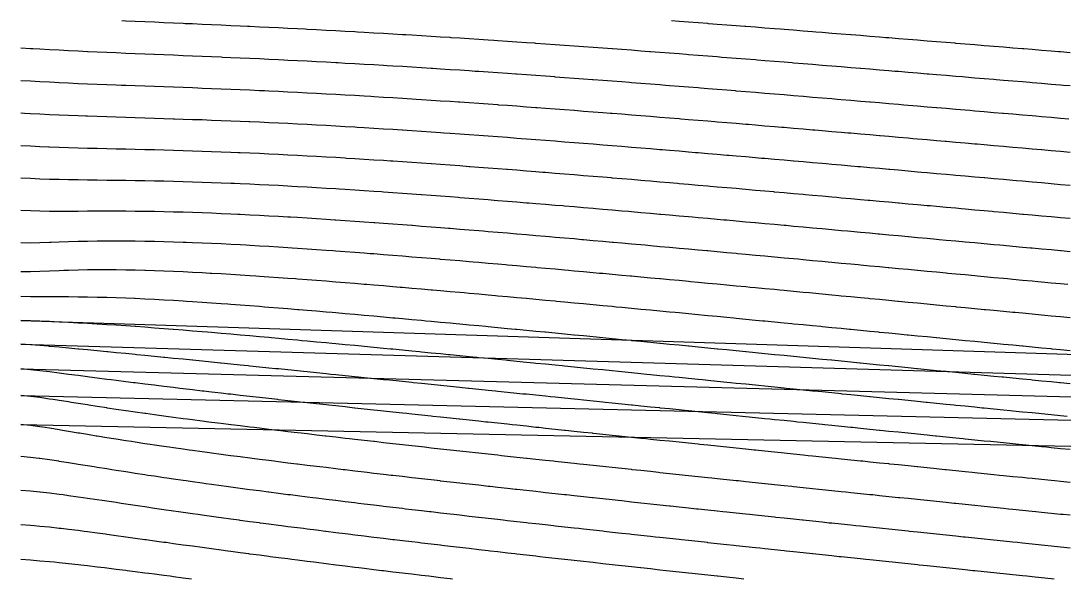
# Model space of a CAD drawing. Header units: metres. Extents: x 3387 to 5486, y 40 to 163.
# Drawn here: x 3386.6 to 3616.4, y 40 to 163 of the extents above; entities that cross this region are included whole.
import ezdxf

# ---------------------------------------------------------------- set-up
doc = ezdxf.new("R2010")
doc.units = ezdxf.units.M
for name, color, linetype in [('Contour_Level_10', 7, 'Continuous'), ('Contour_Level_11', 7, 'Continuous'), ('Contour_Level_12', 7, 'Continuous'), ('Contour_Level_13', 7, 'Continuous'), ('Contour_Level_14', 7, 'Continuous'), ('Contour_Level_15', 7, 'Continuous'), ('Contour_Level_16', 7, 'Continuous'), ('Contour_Level_17', 7, 'Continuous'), ('Contour_Level_18', 7, 'Continuous'), ('Contour_Level_19', 7, 'Continuous'), ('Contour_Level_20', 7, 'Continuous'), ('Contour_Level_21', 7, 'Continuous'), ('Contour_Level_22', 7, 'Continuous'), ('Contour_Level_23', 7, 'Continuous'), ('Contour_Level_24', 7, 'Continuous'), ('Contour_Level_25', 7, 'Continuous'), ('Contour_Level_26', 7, 'Continuous'), ('Contour_Level_27', 7, 'Continuous'), ('Contour_Level_8', 7, 'Continuous'), ('Contour_Level_9', 7, 'Continuous')]:
    doc.layers.add(name, color=color, linetype=linetype)

msp = doc.modelspace()

# ---------------------------------------------------------------- linework, layer by layer
at = {"layer": 'Contour_Level_10'}
msp.add_lwpolyline([(3617.39, 141.37), (3615.62, 141.52), (3613.52, 141.7), (3611.42, 141.87), (3610.12, 141.98), (3609.32, 142.05), (3607.22, 142.23), (3605.11, 142.41), (3603.01, 142.59), (3602.87, 142.6), (3600.91, 142.77), (3598.81, 142.95), (3596.71, 143.13), (3595.61, 143.22), (3594.61, 143.31), (3592.51, 143.49), (3590.41, 143.66), (3588.35, 143.84), (3588.31, 143.84), (3586.2, 144.02), (3584.1, 144.2), (3582, 144.38), (3581.07, 144.46), (3579.9, 144.56), (3577.8, 144.73), (3575.7, 144.91), (3573.76, 145.08), (3573.6, 145.09), (3571.5, 145.27), (3569.4, 145.44), (3567.29, 145.62), (3566.41, 145.69), (3565.19, 145.8), (3563.09, 145.97), (3560.99, 146.15), (3559, 146.31), (3558.89, 146.32), (3556.79, 146.5), (3554.69, 146.67), (3552.59, 146.84), (3551.53, 146.93), (3550.49, 147.02), (3548.38, 147.19), (3546.28, 147.36), (3544.18, 147.53), (3543.98, 147.55), (3542.08, 147.7), (3539.98, 147.87), (3537.88, 148.04), (3536.32, 148.17), (3535.78, 148.21), (3533.68, 148.38), (3531.58, 148.54), (3529.47, 148.71), (3528.55, 148.78), (3527.37, 148.88), (3525.27, 149.04), (3523.17, 149.21), (3521.07, 149.37), (3520.63, 149.4), (3518.97, 149.53), (3516.87, 149.69), (3514.77, 149.85), (3512.67, 150.01), (3512.53, 150.02), (3510.56, 150.17), (3508.46, 150.32), (3506.36, 150.48), (3504.26, 150.63), (3504.21, 150.64), (3502.16, 150.79), (3500.06, 150.94), (3497.96, 151.09), (3495.86, 151.24), (3495.62, 151.26), (3493.76, 151.39), (3491.66, 151.53), (3489.55, 151.68), (3487.45, 151.82), (3486.67, 151.87), (3485.35, 151.96), (3483.25, 152.1), (3481.15, 152.24), (3479.05, 152.38), (3477.28, 152.49), (3476.95, 152.51), (3474.85, 152.65), (3472.75, 152.78), (3470.64, 152.91), (3468.54, 153.04), (3467.28, 153.11), (3466.44, 153.16), (3464.34, 153.28), (3462.24, 153.41), (3460.14, 153.53), (3458.04, 153.64), (3456.47, 153.73), (3455.94, 153.76), (3453.84, 153.87), (3451.73, 153.98), (3449.63, 154.09), (3447.53, 154.2), (3445.43, 154.3), (3444.5, 154.35), (3443.33, 154.4), (3441.23, 154.5), (3439.13, 154.6), (3437.03, 154.7), (3434.93, 154.79), (3432.82, 154.88), (3430.98, 154.96), (3430.72, 154.98), (3428.62, 155.07), (3426.52, 155.15), (3424.42, 155.24), (3422.32, 155.33), (3420.22, 155.41), (3418.12, 155.5), (3416.02, 155.58), (3415.98, 155.58), (3413.91, 155.67), (3411.81, 155.75), (3409.71, 155.84), (3407.61, 155.93), (3405.51, 156.02), (3403.41, 156.11), (3401.4, 156.2), (3401.31, 156.21), (3399.21, 156.3), (3397.11, 156.4), (3395, 156.51), (3392.9, 156.62), (3390.8, 156.73), (3389.21, 156.82), (3388.7, 156.85), (3386.6, 156.97)], dxfattribs=at)
at = {"layer": 'Contour_Level_11'}
msp.add_lwpolyline([(3617.72, 134.03), (3615.62, 134.21), (3613.52, 134.39), (3611.47, 134.57), (3611.42, 134.57), (3609.32, 134.75), (3607.22, 134.94), (3605.11, 135.12), (3604.36, 135.19), (3603.01, 135.3), (3600.91, 135.49), (3598.81, 135.67), (3597.25, 135.8), (3596.71, 135.85), (3594.61, 136.03), (3592.51, 136.22), (3590.41, 136.4), (3590.15, 136.42), (3588.31, 136.58), (3586.2, 136.76), (3584.1, 136.95), (3583.03, 137.04), (3582, 137.13), (3579.9, 137.31), (3577.8, 137.49), (3575.88, 137.66), (3575.7, 137.67), (3573.6, 137.86), (3571.5, 138.04), (3569.4, 138.22), (3568.71, 138.28), (3567.29, 138.4), (3565.19, 138.58), (3563.09, 138.76), (3561.49, 138.89), (3560.99, 138.94), (3558.89, 139.12), (3556.79, 139.29), (3554.69, 139.47), (3554.22, 139.51), (3552.59, 139.65), (3550.49, 139.83), (3548.38, 140), (3546.88, 140.13), (3546.28, 140.18), (3544.18, 140.36), (3542.08, 140.53), (3539.98, 140.71), (3539.45, 140.75), (3537.88, 140.88), (3535.78, 141.05), (3533.68, 141.22), (3531.93, 141.37), (3531.58, 141.4), (3529.47, 141.57), (3527.37, 141.74), (3525.27, 141.91), (3524.29, 141.98), (3523.17, 142.07), (3521.07, 142.24), (3518.97, 142.41), (3516.87, 142.57), (3516.49, 142.6), (3514.77, 142.74), (3512.67, 142.9), (3510.56, 143.06), (3508.52, 143.22), (3508.46, 143.23), (3506.36, 143.39), (3504.26, 143.54), (3502.16, 143.7), (3500.33, 143.84), (3500.06, 143.86), (3497.96, 144.01), (3495.86, 144.17), (3493.76, 144.32), (3491.85, 144.46), (3491.66, 144.47), (3489.55, 144.62), (3487.45, 144.77), (3485.35, 144.91), (3483.25, 145.06), (3483, 145.08), (3481.15, 145.2), (3479.05, 145.34), (3476.95, 145.48), (3474.85, 145.62), (3473.68, 145.69), (3472.75, 145.75), (3470.64, 145.89), (3468.54, 146.02), (3466.44, 146.15), (3464.34, 146.27), (3463.68, 146.31), (3462.24, 146.4), (3460.14, 146.52), (3458.04, 146.64), (3455.94, 146.76), (3453.84, 146.87), (3452.73, 146.93), (3451.73, 146.98), (3449.63, 147.09), (3447.53, 147.2), (3445.43, 147.3), (3443.33, 147.41), (3441.23, 147.5), (3440.29, 147.55), (3439.13, 147.6), (3437.03, 147.7), (3434.93, 147.79), (3432.82, 147.88), (3430.72, 147.96), (3428.62, 148.05), (3426.52, 148.13), (3425.58, 148.17), (3424.42, 148.21), (3422.32, 148.29), (3420.22, 148.37), (3418.12, 148.44), (3416.02, 148.52), (3413.91, 148.6), (3411.81, 148.67), (3409.71, 148.75), (3408.77, 148.78), (3407.61, 148.83), (3405.51, 148.91), (3403.41, 148.99), (3401.31, 149.08), (3399.21, 149.16), (3397.11, 149.26), (3395, 149.36), (3394.08, 149.4), (3392.9, 149.46), (3390.8, 149.57), (3388.7, 149.68), (3386.6, 149.8)], dxfattribs=at)
at = {"layer": 'Contour_Level_12'}
msp.add_lwpolyline([(3617.72, 126.72), (3615.62, 126.91), (3613.52, 127.09), (3612.85, 127.15), (3611.42, 127.28), (3609.32, 127.46), (3607.22, 127.65), (3605.88, 127.77), (3605.11, 127.84), (3603.01, 128.02), (3600.91, 128.21), (3598.91, 128.39), (3598.81, 128.4), (3596.71, 128.58), (3594.61, 128.77), (3592.51, 128.96), (3591.94, 129.01), (3590.41, 129.14), (3588.31, 129.33), (3586.2, 129.51), (3584.97, 129.62), (3584.1, 129.7), (3582, 129.89), (3579.9, 130.07), (3577.99, 130.24), (3577.8, 130.26), (3575.7, 130.44), (3573.6, 130.63), (3571.5, 130.81), (3570.98, 130.86), (3569.4, 131), (3567.29, 131.18), (3565.19, 131.37), (3563.94, 131.48), (3563.09, 131.55), (3560.99, 131.73), (3558.89, 131.92), (3556.85, 132.1), (3556.79, 132.1), (3554.69, 132.28), (3552.59, 132.47), (3550.49, 132.65), (3549.71, 132.71), (3548.38, 132.83), (3546.28, 133.01), (3544.18, 133.19), (3542.5, 133.33), (3542.08, 133.37), (3539.98, 133.55), (3537.88, 133.72), (3535.78, 133.9), (3535.21, 133.95), (3533.68, 134.08), (3531.58, 134.26), (3529.47, 134.43), (3527.83, 134.57), (3527.37, 134.61), (3525.27, 134.78), (3523.17, 134.95), (3521.07, 135.13), (3520.33, 135.19), (3518.97, 135.3), (3516.87, 135.47), (3514.77, 135.64), (3512.68, 135.8), (3512.67, 135.81), (3510.56, 135.97), (3508.46, 136.14), (3506.36, 136.3), (3504.85, 136.42), (3504.26, 136.47), (3502.16, 136.63), (3500.06, 136.79), (3497.96, 136.95), (3496.81, 137.04), (3495.86, 137.11), (3493.76, 137.27), (3491.66, 137.43), (3489.55, 137.58), (3488.48, 137.66), (3487.45, 137.73), (3485.35, 137.88), (3483.25, 138.03), (3481.15, 138.18), (3479.78, 138.28), (3479.05, 138.33), (3476.95, 138.47), (3474.85, 138.61), (3472.75, 138.75), (3470.64, 138.89), (3470.59, 138.89), (3468.54, 139.03), (3466.44, 139.16), (3464.34, 139.29), (3462.24, 139.42), (3460.68, 139.51), (3460.14, 139.55), (3458.04, 139.67), (3455.94, 139.79), (3453.84, 139.91), (3451.73, 140.02), (3449.69, 140.13), (3449.63, 140.13), (3447.53, 140.24), (3445.43, 140.35), (3443.33, 140.45), (3441.23, 140.55), (3439.13, 140.65), (3437.03, 140.74), (3436.83, 140.75), (3434.93, 140.83), (3432.82, 140.92), (3430.72, 141), (3428.62, 141.08), (3426.52, 141.16), (3424.42, 141.23), (3422.32, 141.3), (3420.43, 141.37), (3420.22, 141.37), (3418.12, 141.44), (3416.02, 141.51), (3413.91, 141.57), (3411.81, 141.64), (3409.71, 141.7), (3407.61, 141.76), (3405.51, 141.83), (3403.41, 141.9), (3401.31, 141.97), (3400.92, 141.98), (3399.21, 142.05), (3397.11, 142.13), (3395, 142.22), (3392.9, 142.31), (3390.8, 142.42), (3388.7, 142.53), (3387.37, 142.6), (3386.6, 142.65)], dxfattribs=at)
at = {"layer": 'Contour_Level_13'}
msp.add_lwpolyline([(3617.72, 119.42), (3615.62, 119.61), (3614.27, 119.73), (3613.52, 119.8), (3611.42, 119.99), (3609.32, 120.18), (3607.41, 120.35), (3607.22, 120.37), (3605.11, 120.56), (3603.01, 120.75), (3600.91, 120.94), (3600.57, 120.97), (3598.81, 121.13), (3596.71, 121.32), (3594.61, 121.51), (3593.74, 121.59), (3592.51, 121.7), (3590.41, 121.89), (3588.31, 122.08), (3586.91, 122.21), (3586.2, 122.27), (3584.1, 122.46), (3582, 122.65), (3580.07, 122.82), (3579.9, 122.84), (3577.8, 123.03), (3575.7, 123.22), (3573.6, 123.41), (3573.22, 123.44), (3571.5, 123.6), (3569.4, 123.79), (3567.29, 123.97), (3566.34, 124.06), (3565.19, 124.16), (3563.09, 124.35), (3560.99, 124.54), (3559.43, 124.68), (3558.89, 124.73), (3556.79, 124.91), (3554.69, 125.1), (3552.59, 125.29), (3552.47, 125.3), (3550.49, 125.47), (3548.38, 125.66), (3546.28, 125.84), (3545.46, 125.91), (3544.18, 126.03), (3542.08, 126.21), (3539.98, 126.39), (3538.39, 126.53), (3537.88, 126.58), (3535.78, 126.76), (3533.68, 126.94), (3531.58, 127.12), (3531.25, 127.15), (3529.47, 127.3), (3527.37, 127.48), (3525.27, 127.66), (3524.01, 127.77), (3523.17, 127.84), (3521.07, 128.02), (3518.97, 128.19), (3516.87, 128.37), (3516.66, 128.39), (3514.77, 128.54), (3512.67, 128.72), (3510.56, 128.89), (3509.17, 129.01), (3508.46, 129.06), (3506.36, 129.23), (3504.26, 129.4), (3502.16, 129.57), (3501.52, 129.62), (3500.06, 129.74), (3497.96, 129.91), (3495.86, 130.07), (3493.76, 130.23), (3493.66, 130.24), (3491.66, 130.4), (3489.55, 130.56), (3487.45, 130.71), (3485.52, 130.86), (3485.35, 130.87), (3483.25, 131.03), (3481.15, 131.18), (3479.05, 131.33), (3477.03, 131.48), (3476.95, 131.48), (3474.85, 131.63), (3472.75, 131.78), (3470.64, 131.92), (3468.54, 132.06), (3468.05, 132.1), (3466.44, 132.2), (3464.34, 132.34), (3462.24, 132.47), (3460.14, 132.6), (3458.35, 132.71), (3458.04, 132.73), (3455.94, 132.86), (3453.84, 132.98), (3451.73, 133.1), (3449.63, 133.22), (3447.53, 133.33), (3447.5, 133.33), (3445.43, 133.44), (3443.33, 133.55), (3441.23, 133.65), (3439.13, 133.75), (3437.03, 133.84), (3434.93, 133.93), (3434.46, 133.95), (3432.82, 134.02), (3430.72, 134.1), (3428.62, 134.18), (3426.52, 134.25), (3424.42, 134.32), (3422.32, 134.39), (3420.22, 134.45), (3418.12, 134.51), (3416.02, 134.56), (3415.74, 134.57), (3413.91, 134.61), (3411.81, 134.66), (3409.71, 134.71), (3407.61, 134.76), (3405.51, 134.81), (3403.41, 134.85), (3401.31, 134.91), (3399.21, 134.96), (3397.11, 135.03), (3395, 135.1), (3392.9, 135.18), (3392.77, 135.19), (3390.8, 135.27), (3388.7, 135.38), (3386.6, 135.5)], dxfattribs=at)
at = {"layer": 'Contour_Level_14'}
msp.add_lwpolyline([(3617.72, 112.13), (3615.72, 112.32), (3615.62, 112.33), (3613.52, 112.52), (3611.42, 112.71), (3609.32, 112.9), (3608.97, 112.93), (3607.22, 113.1), (3605.11, 113.29), (3603.01, 113.48), (3602.25, 113.55), (3600.91, 113.68), (3598.81, 113.87), (3596.71, 114.06), (3595.54, 114.17), (3594.61, 114.26), (3592.51, 114.45), (3590.41, 114.64), (3588.84, 114.79), (3588.31, 114.84), (3586.2, 115.03), (3584.1, 115.23), (3582.14, 115.41), (3582, 115.42), (3579.9, 115.61), (3577.8, 115.81), (3575.7, 116), (3575.42, 116.03), (3573.6, 116.19), (3571.5, 116.39), (3569.4, 116.58), (3568.69, 116.64), (3567.29, 116.77), (3565.19, 116.96), (3563.09, 117.16), (3561.94, 117.26), (3560.99, 117.35), (3558.89, 117.54), (3556.79, 117.73), (3555.16, 117.88), (3554.69, 117.92), (3552.59, 118.11), (3550.49, 118.3), (3548.38, 118.49), (3548.34, 118.5), (3546.28, 118.68), (3544.18, 118.87), (3542.08, 119.06), (3541.47, 119.12), (3539.98, 119.25), (3537.88, 119.44), (3535.78, 119.62), (3534.54, 119.73), (3533.68, 119.81), (3531.58, 120), (3529.47, 120.18), (3527.54, 120.35), (3527.37, 120.37), (3525.27, 120.55), (3523.17, 120.73), (3521.07, 120.92), (3520.46, 120.97), (3518.97, 121.1), (3516.87, 121.28), (3514.77, 121.46), (3513.27, 121.59), (3512.67, 121.64), (3510.56, 121.82), (3508.46, 122), (3506.36, 122.17), (3505.97, 122.21), (3504.26, 122.35), (3502.16, 122.52), (3500.06, 122.7), (3498.51, 122.82), (3497.96, 122.87), (3495.86, 123.04), (3493.76, 123.21), (3491.66, 123.38), (3490.86, 123.44), (3489.55, 123.55), (3487.45, 123.71), (3485.35, 123.88), (3483.25, 124.04), (3482.96, 124.06), (3481.15, 124.2), (3479.05, 124.36), (3476.95, 124.52), (3474.85, 124.67), (3474.74, 124.68), (3472.75, 124.82), (3470.64, 124.97), (3468.54, 125.12), (3466.44, 125.27), (3466.06, 125.3), (3464.34, 125.41), (3462.24, 125.56), (3460.14, 125.69), (3458.04, 125.83), (3456.72, 125.91), (3455.94, 125.96), (3453.84, 126.09), (3451.73, 126.22), (3449.63, 126.34), (3447.53, 126.46), (3446.27, 126.53), (3445.43, 126.58), (3443.33, 126.69), (3441.23, 126.8), (3439.13, 126.9), (3437.03, 127), (3434.93, 127.1), (3433.62, 127.15), (3432.82, 127.18), (3430.72, 127.27), (3428.62, 127.35), (3426.52, 127.42), (3424.42, 127.49), (3422.32, 127.55), (3420.22, 127.61), (3418.12, 127.66), (3416.02, 127.71), (3413.91, 127.75), (3412.59, 127.77), (3411.81, 127.78), (3409.71, 127.81), (3407.61, 127.84), (3405.51, 127.86), (3403.41, 127.89), (3401.31, 127.91), (3399.21, 127.94), (3397.11, 127.97), (3395, 128.02), (3392.9, 128.07), (3390.8, 128.14), (3388.7, 128.24), (3386.6, 128.35)], dxfattribs=at)
at = {"layer": 'Contour_Level_15'}
msp.add_lwpolyline([(3617.2, 104.9), (3615.62, 105.05), (3613.52, 105.24), (3611.42, 105.44), (3610.56, 105.52), (3609.32, 105.63), (3607.22, 105.83), (3605.11, 106.03), (3603.94, 106.14), (3603.01, 106.22), (3600.91, 106.42), (3598.81, 106.62), (3597.34, 106.75), (3596.71, 106.81), (3594.61, 107.01), (3592.51, 107.21), (3590.76, 107.37), (3590.41, 107.4), (3588.31, 107.6), (3586.2, 107.8), (3584.18, 107.99), (3584.1, 108), (3582, 108.19), (3579.9, 108.39), (3577.8, 108.59), (3577.6, 108.61), (3575.7, 108.79), (3573.6, 108.98), (3571.5, 109.18), (3571, 109.23), (3569.4, 109.38), (3567.29, 109.57), (3565.19, 109.77), (3564.4, 109.84), (3563.09, 109.97), (3560.99, 110.16), (3558.89, 110.36), (3557.77, 110.46), (3556.79, 110.55), (3554.69, 110.75), (3552.59, 110.94), (3551.11, 111.08), (3550.49, 111.14), (3548.38, 111.33), (3546.28, 111.53), (3544.42, 111.7), (3544.18, 111.72), (3542.08, 111.91), (3539.98, 112.11), (3537.88, 112.3), (3537.69, 112.32), (3535.78, 112.49), (3533.68, 112.68), (3531.58, 112.87), (3530.91, 112.93), (3529.47, 113.06), (3527.37, 113.25), (3525.27, 113.44), (3524.07, 113.55), (3523.17, 113.63), (3521.07, 113.82), (3518.97, 114.01), (3517.15, 114.17), (3516.87, 114.2), (3514.77, 114.38), (3512.67, 114.57), (3510.56, 114.75), (3510.15, 114.79), (3508.46, 114.94), (3506.36, 115.12), (3504.26, 115.3), (3503.04, 115.41), (3502.16, 115.48), (3500.06, 115.66), (3497.96, 115.84), (3495.86, 116.02), (3495.8, 116.03), (3493.76, 116.2), (3491.66, 116.37), (3489.55, 116.55), (3488.39, 116.64), (3487.45, 116.72), (3485.35, 116.89), (3483.25, 117.06), (3481.15, 117.23), (3480.77, 117.26), (3479.05, 117.4), (3476.95, 117.56), (3474.85, 117.73), (3472.87, 117.88), (3472.75, 117.89), (3470.64, 118.05), (3468.54, 118.21), (3466.44, 118.36), (3464.59, 118.5), (3464.34, 118.52), (3462.24, 118.67), (3460.14, 118.81), (3458.04, 118.96), (3455.94, 119.1), (3455.74, 119.12), (3453.84, 119.24), (3451.73, 119.38), (3449.63, 119.51), (3447.53, 119.64), (3445.97, 119.73), (3445.43, 119.77), (3443.33, 119.89), (3441.23, 120), (3439.13, 120.12), (3437.03, 120.22), (3434.93, 120.33), (3434.4, 120.35), (3432.82, 120.42), (3430.72, 120.52), (3428.62, 120.6), (3426.52, 120.68), (3424.42, 120.75), (3422.32, 120.82), (3420.22, 120.88), (3418.12, 120.93), (3416.07, 120.97), (3416.02, 120.97), (3413.91, 121.01), (3411.81, 121.03), (3409.71, 121.05), (3407.61, 121.06), (3405.51, 121.06), (3403.41, 121.06), (3401.31, 121.05), (3399.21, 121.03), (3397.11, 121.02), (3395, 121.01), (3392.9, 121.02), (3390.8, 121.05), (3388.7, 121.11), (3386.6, 121.21)], dxfattribs=at)
at = {"layer": 'Contour_Level_16'}
msp.add_lwpolyline([(3617.72, 97.58), (3615.62, 97.77), (3613.52, 97.97), (3612.15, 98.1), (3611.42, 98.17), (3609.32, 98.37), (3607.22, 98.57), (3605.63, 98.72), (3605.11, 98.77), (3603.01, 98.97), (3600.91, 99.17), (3599.14, 99.34), (3598.81, 99.37), (3596.71, 99.57), (3594.61, 99.77), (3592.66, 99.95), (3592.51, 99.97), (3590.41, 100.17), (3588.31, 100.37), (3586.2, 100.57), (3586.2, 100.57), (3584.1, 100.77), (3582, 100.97), (3579.9, 101.17), (3579.73, 101.19), (3577.8, 101.38), (3575.7, 101.58), (3573.6, 101.78), (3573.27, 101.81), (3571.5, 101.98), (3569.4, 102.18), (3567.29, 102.38), (3566.79, 102.43), (3565.19, 102.58), (3563.09, 102.78), (3560.99, 102.98), (3560.31, 103.05), (3558.89, 103.18), (3556.79, 103.38), (3554.69, 103.58), (3553.8, 103.66), (3552.59, 103.78), (3550.49, 103.98), (3548.38, 104.18), (3547.27, 104.28), (3546.28, 104.37), (3544.18, 104.57), (3542.08, 104.77), (3540.71, 104.9), (3539.98, 104.97), (3537.88, 105.17), (3535.78, 105.36), (3534.12, 105.52), (3533.68, 105.56), (3531.58, 105.76), (3529.47, 105.95), (3527.49, 106.14), (3527.37, 106.15), (3525.27, 106.34), (3523.17, 106.54), (3521.07, 106.73), (3520.81, 106.75), (3518.97, 106.92), (3516.87, 107.12), (3514.77, 107.31), (3514.06, 107.37), (3512.67, 107.5), (3510.56, 107.69), (3508.46, 107.88), (3507.25, 107.99), (3506.36, 108.07), (3504.26, 108.26), (3502.16, 108.45), (3500.35, 108.61), (3500.06, 108.63), (3497.96, 108.82), (3495.86, 109.01), (3493.76, 109.19), (3493.34, 109.23), (3491.66, 109.37), (3489.55, 109.56), (3487.45, 109.74), (3486.2, 109.84), (3485.35, 109.92), (3483.25, 110.1), (3481.15, 110.27), (3479.05, 110.45), (3478.89, 110.46), (3476.95, 110.62), (3474.85, 110.8), (3472.75, 110.97), (3471.36, 111.08), (3470.64, 111.14), (3468.54, 111.31), (3466.44, 111.47), (3464.34, 111.64), (3463.54, 111.7), (3462.24, 111.8), (3460.14, 111.96), (3458.04, 112.11), (3455.94, 112.27), (3455.28, 112.32), (3453.84, 112.42), (3451.73, 112.57), (3449.63, 112.72), (3447.53, 112.86), (3446.36, 112.93), (3445.43, 113), (3443.33, 113.13), (3441.23, 113.26), (3439.13, 113.39), (3437.03, 113.51), (3436.24, 113.55), (3434.93, 113.63), (3432.82, 113.74), (3430.72, 113.84), (3428.62, 113.94), (3426.52, 114.03), (3424.42, 114.12), (3423.02, 114.17), (3422.32, 114.2), (3420.22, 114.27), (3418.12, 114.33), (3416.02, 114.38), (3413.91, 114.42), (3411.81, 114.45), (3409.71, 114.47), (3407.61, 114.47), (3405.51, 114.47), (3403.41, 114.45), (3401.31, 114.42), (3399.21, 114.37), (3397.11, 114.31), (3395, 114.23), (3393.31, 114.17), (3392.9, 114.16), (3390.8, 114.08), (3388.7, 114.03), (3386.6, 114.08)], dxfattribs=at)
at = {"layer": 'Contour_Level_17'}
msp.add_lwpolyline([(3617.72, 90.3), (3615.62, 90.51), (3613.76, 90.68), (3613.52, 90.71), (3611.42, 90.91), (3609.32, 91.11), (3607.34, 91.3), (3607.22, 91.31), (3605.11, 91.52), (3603.01, 91.72), (3600.94, 91.92), (3600.91, 91.92), (3598.81, 92.13), (3596.71, 92.33), (3594.61, 92.53), (3594.56, 92.54), (3592.51, 92.74), (3590.41, 92.94), (3588.31, 93.15), (3588.2, 93.16), (3586.2, 93.35), (3584.1, 93.55), (3582, 93.76), (3581.84, 93.77), (3579.9, 93.96), (3577.8, 94.17), (3575.7, 94.37), (3575.49, 94.39), (3573.6, 94.58), (3571.5, 94.78), (3569.4, 94.98), (3569.13, 95.01), (3567.29, 95.19), (3565.19, 95.39), (3563.09, 95.6), (3562.77, 95.63), (3560.99, 95.8), (3558.89, 96), (3556.79, 96.21), (3556.4, 96.25), (3554.69, 96.41), (3552.59, 96.62), (3550.49, 96.82), (3550.01, 96.86), (3548.38, 97.02), (3546.28, 97.22), (3544.18, 97.43), (3543.61, 97.48), (3542.08, 97.63), (3539.98, 97.83), (3537.88, 98.03), (3537.18, 98.1), (3535.78, 98.24), (3533.68, 98.44), (3531.58, 98.64), (3530.73, 98.72), (3529.47, 98.84), (3527.37, 99.04), (3525.27, 99.24), (3524.25, 99.34), (3523.17, 99.44), (3521.07, 99.64), (3518.97, 99.84), (3517.73, 99.95), (3516.87, 100.04), (3514.77, 100.23), (3512.67, 100.43), (3511.17, 100.57), (3510.56, 100.63), (3508.46, 100.83), (3506.36, 101.02), (3504.55, 101.19), (3504.26, 101.22), (3502.16, 101.41), (3500.06, 101.61), (3497.96, 101.8), (3497.87, 101.81), (3495.86, 101.99), (3493.76, 102.19), (3491.66, 102.38), (3491.11, 102.43), (3489.55, 102.57), (3487.45, 102.76), (3485.35, 102.95), (3484.25, 103.05), (3483.25, 103.13), (3481.15, 103.32), (3479.05, 103.51), (3477.27, 103.66), (3476.95, 103.69), (3474.85, 103.87), (3472.75, 104.06), (3470.64, 104.24), (3470.13, 104.28), (3468.54, 104.42), (3466.44, 104.59), (3464.34, 104.77), (3462.78, 104.9), (3462.24, 104.94), (3460.14, 105.12), (3458.04, 105.29), (3455.94, 105.46), (3455.15, 105.52), (3453.84, 105.62), (3451.73, 105.78), (3449.63, 105.95), (3447.53, 106.1), (3447.1, 106.14), (3445.43, 106.26), (3443.33, 106.41), (3441.23, 106.56), (3439.13, 106.7), (3438.36, 106.75), (3437.03, 106.84), (3434.93, 106.98), (3432.82, 107.11), (3430.72, 107.24), (3428.62, 107.36), (3428.33, 107.37), (3426.52, 107.47), (3424.42, 107.58), (3422.32, 107.68), (3420.22, 107.77), (3418.12, 107.86), (3416.02, 107.93), (3414.08, 107.99), (3413.91, 107.99), (3411.81, 108.05), (3409.71, 108.09), (3407.61, 108.12), (3405.51, 108.13), (3403.41, 108.13), (3401.31, 108.12), (3399.21, 108.08), (3397.11, 108.03), (3396.04, 107.99), (3395, 107.95), (3392.9, 107.87), (3390.8, 107.77), (3388.7, 107.68), (3386.6, 107.67)], dxfattribs=at)
at = {"layer": 'Contour_Level_18'}
msp.add_lwpolyline([(3617.72, 83.04), (3615.62, 83.24), (3615.39, 83.27), (3613.52, 83.45), (3611.42, 83.65), (3609.32, 83.86), (3609.05, 83.88), (3607.22, 84.06), (3605.11, 84.27), (3603.01, 84.48), (3602.74, 84.5), (3600.91, 84.68), (3598.81, 84.89), (3596.71, 85.1), (3596.46, 85.12), (3594.61, 85.3), (3592.51, 85.51), (3590.41, 85.72), (3590.19, 85.74), (3588.31, 85.92), (3586.2, 86.13), (3584.1, 86.34), (3583.93, 86.36), (3582, 86.55), (3579.9, 86.75), (3577.8, 86.96), (3577.67, 86.97), (3575.7, 87.17), (3573.6, 87.38), (3571.5, 87.59), (3571.42, 87.59), (3569.4, 87.79), (3567.29, 88), (3565.19, 88.21), (3565.17, 88.21), (3563.09, 88.42), (3560.99, 88.62), (3558.91, 88.83), (3558.89, 88.83), (3556.79, 89.04), (3554.69, 89.25), (3552.65, 89.45), (3552.59, 89.45), (3550.49, 89.66), (3548.38, 89.87), (3546.38, 90.07), (3546.28, 90.07), (3544.18, 90.28), (3542.08, 90.49), (3540.1, 90.68), (3539.98, 90.7), (3537.88, 90.9), (3535.78, 91.11), (3533.81, 91.3), (3533.68, 91.31), (3531.58, 91.52), (3529.47, 91.73), (3527.5, 91.92), (3527.37, 91.93), (3525.27, 92.14), (3523.17, 92.34), (3521.16, 92.54), (3521.07, 92.55), (3518.97, 92.75), (3516.87, 92.96), (3514.81, 93.16), (3514.77, 93.16), (3512.67, 93.36), (3510.56, 93.57), (3508.46, 93.77), (3508.42, 93.77), (3506.36, 93.97), (3504.26, 94.17), (3502.16, 94.38), (3502, 94.39), (3500.06, 94.58), (3497.96, 94.78), (3495.86, 94.98), (3495.54, 95.01), (3493.76, 95.18), (3491.66, 95.38), (3489.55, 95.58), (3489.03, 95.63), (3487.45, 95.78), (3485.35, 95.97), (3483.25, 96.17), (3482.46, 96.25), (3481.15, 96.37), (3479.05, 96.56), (3476.95, 96.76), (3475.81, 96.86), (3474.85, 96.95), (3472.75, 97.15), (3470.64, 97.34), (3469.06, 97.48), (3468.54, 97.53), (3466.44, 97.72), (3464.34, 97.91), (3462.24, 98.1), (3462.19, 98.1), (3460.14, 98.28), (3458.04, 98.47), (3455.94, 98.65), (3455.15, 98.72), (3453.84, 98.83), (3451.73, 99.01), (3449.63, 99.19), (3447.88, 99.34), (3447.53, 99.37), (3445.43, 99.54), (3443.33, 99.71), (3441.23, 99.88), (3440.29, 99.95), (3439.13, 100.05), (3437.03, 100.21), (3434.93, 100.37), (3432.82, 100.53), (3432.17, 100.57), (3430.72, 100.68), (3428.62, 100.83), (3426.52, 100.97), (3424.42, 101.11), (3423.1, 101.19), (3422.32, 101.24), (3420.22, 101.37), (3418.12, 101.49), (3416.02, 101.6), (3413.91, 101.7), (3411.81, 101.8), (3411.62, 101.81), (3409.71, 101.89), (3407.61, 101.96), (3405.51, 102.03), (3403.41, 102.08), (3401.31, 102.12), (3399.21, 102.15), (3397.11, 102.17), (3395, 102.18), (3392.9, 102.18), (3390.8, 102.18), (3388.7, 102.2), (3386.6, 102.26)], dxfattribs=at)
at = {"layer": 'Contour_Level_19'}
msp.add_lwpolyline([(3617.03, 75.85), (3615.62, 75.99), (3613.52, 76.2), (3611.42, 76.4), (3610.78, 76.47), (3609.32, 76.61), (3607.22, 76.82), (3605.11, 77.03), (3604.56, 77.09), (3603.01, 77.24), (3600.91, 77.45), (3598.81, 77.66), (3598.35, 77.7), (3596.71, 77.87), (3594.61, 78.08), (3592.51, 78.29), (3592.16, 78.32), (3590.41, 78.5), (3588.31, 78.71), (3586.2, 78.92), (3585.99, 78.94), (3584.1, 79.13), (3582, 79.34), (3579.9, 79.55), (3579.82, 79.56), (3577.8, 79.76), (3575.7, 79.97), (3573.66, 80.18), (3573.6, 80.18), (3571.5, 80.39), (3569.4, 80.6), (3567.5, 80.79), (3567.29, 80.81), (3565.19, 81.03), (3563.09, 81.24), (3561.35, 81.41), (3560.99, 81.45), (3558.89, 81.66), (3556.79, 81.87), (3555.19, 82.03), (3554.69, 82.08), (3552.59, 82.29), (3550.49, 82.5), (3549.04, 82.65), (3548.38, 82.71), (3546.28, 82.92), (3544.18, 83.14), (3542.88, 83.27), (3542.08, 83.35), (3539.98, 83.56), (3537.88, 83.77), (3536.72, 83.88), (3535.78, 83.98), (3533.68, 84.19), (3531.58, 84.4), (3530.55, 84.5), (3529.47, 84.61), (3527.37, 84.82), (3525.27, 85.03), (3524.38, 85.12), (3523.17, 85.24), (3521.07, 85.45), (3518.97, 85.66), (3518.2, 85.74), (3516.87, 85.87), (3514.77, 86.08), (3512.67, 86.29), (3512, 86.36), (3510.56, 86.5), (3508.46, 86.71), (3506.36, 86.92), (3505.79, 86.97), (3504.26, 87.13), (3502.16, 87.34), (3500.06, 87.54), (3499.57, 87.59), (3497.96, 87.75), (3495.86, 87.96), (3493.76, 88.17), (3493.32, 88.21), (3491.66, 88.38), (3489.55, 88.58), (3487.45, 88.79), (3487.05, 88.83), (3485.35, 89), (3483.25, 89.2), (3481.15, 89.41), (3480.76, 89.45), (3479.05, 89.61), (3476.95, 89.82), (3474.85, 90.02), (3474.42, 90.07), (3472.75, 90.23), (3470.64, 90.43), (3468.54, 90.64), (3468.05, 90.68), (3466.44, 90.84), (3464.34, 91.04), (3462.24, 91.24), (3461.61, 91.3), (3460.14, 91.44), (3458.04, 91.64), (3455.94, 91.84), (3455.11, 91.92), (3453.84, 92.04), (3451.73, 92.24), (3449.63, 92.43), (3448.51, 92.54), (3447.53, 92.63), (3445.43, 92.82), (3443.33, 93.02), (3441.79, 93.16), (3441.23, 93.21), (3439.13, 93.4), (3437.03, 93.58), (3434.93, 93.77), (3434.89, 93.77), (3432.82, 93.95), (3430.72, 94.14), (3428.62, 94.32), (3427.73, 94.39), (3426.52, 94.49), (3424.42, 94.67), (3422.32, 94.84), (3420.22, 95.01), (3420.18, 95.01), (3418.12, 95.17), (3416.02, 95.33), (3413.91, 95.49), (3411.95, 95.63), (3411.81, 95.64), (3409.71, 95.78), (3407.61, 95.92), (3405.51, 96.06), (3403.41, 96.18), (3402.34, 96.25), (3401.31, 96.31), (3399.21, 96.42), (3397.11, 96.53), (3395, 96.63), (3392.9, 96.73), (3390.8, 96.82), (3389.73, 96.86), (3388.7, 96.91), (3386.6, 97), (5157.42, 40)], dxfattribs=at)
at = {"layer": 'Contour_Level_20'}
msp.add_lwpolyline([(3617.72, 68.53), (3615.62, 68.74), (3613.52, 68.95), (3612.53, 69.05), (3611.42, 69.16), (3609.32, 69.37), (3607.22, 69.58), (3606.38, 69.67), (3605.11, 69.8), (3603.01, 70.01), (3600.91, 70.22), (3600.25, 70.29), (3598.81, 70.43), (3596.71, 70.64), (3594.61, 70.86), (3594.14, 70.9), (3592.51, 71.07), (3590.41, 71.28), (3588.31, 71.49), (3588.03, 71.52), (3586.2, 71.71), (3584.1, 71.92), (3582, 72.13), (3581.94, 72.14), (3579.9, 72.35), (3577.8, 72.56), (3575.86, 72.76), (3575.7, 72.77), (3573.6, 72.99), (3571.5, 73.2), (3569.78, 73.38), (3569.4, 73.42), (3567.29, 73.63), (3565.19, 73.84), (3563.71, 73.99), (3563.09, 74.06), (3560.99, 74.27), (3558.89, 74.49), (3557.65, 74.61), (3556.79, 74.7), (3554.69, 74.92), (3552.59, 75.13), (3551.59, 75.23), (3550.49, 75.34), (3548.38, 75.56), (3546.28, 75.77), (3545.54, 75.85), (3544.18, 75.99), (3542.08, 76.2), (3539.98, 76.42), (3539.49, 76.47), (3537.88, 76.63), (3535.78, 76.85), (3533.68, 77.06), (3533.44, 77.09), (3531.58, 77.28), (3529.47, 77.49), (3527.4, 77.7), (3527.37, 77.71), (3525.27, 77.92), (3523.17, 78.14), (3521.35, 78.32), (3521.07, 78.35), (3518.97, 78.57), (3516.87, 78.78), (3515.31, 78.94), (3514.77, 79), (3512.67, 79.21), (3510.56, 79.43), (3509.27, 79.56), (3508.46, 79.64), (3506.36, 79.86), (3504.26, 80.07), (3503.23, 80.18), (3502.16, 80.29), (3500.06, 80.5), (3497.96, 80.72), (3497.19, 80.79), (3495.86, 80.93), (3493.76, 81.15), (3491.66, 81.36), (3491.16, 81.41), (3489.55, 81.58), (3487.45, 81.79), (3485.35, 82.01), (3485.12, 82.03), (3483.25, 82.22), (3481.15, 82.44), (3479.08, 82.65), (3479.05, 82.65), (3476.95, 82.87), (3474.85, 83.08), (3473.04, 83.27), (3472.75, 83.3), (3470.64, 83.51), (3468.54, 83.73), (3467, 83.88), (3466.44, 83.94), (3464.34, 84.16), (3462.24, 84.37), (3460.95, 84.5), (3460.14, 84.59), (3458.04, 84.8), (3455.94, 85.01), (3454.9, 85.12), (3453.84, 85.23), (3451.73, 85.44), (3449.63, 85.66), (3448.84, 85.74), (3447.53, 85.87), (3445.43, 86.09), (3443.33, 86.3), (3442.77, 86.36), (3441.23, 86.51), (3439.13, 86.73), (3437.03, 86.94), (3436.69, 86.97), (3434.93, 87.15), (3432.82, 87.37), (3430.72, 87.58), (3430.58, 87.59), (3428.62, 87.79), (3426.52, 88), (3424.45, 88.21), (3424.42, 88.21), (3422.32, 88.43), (3420.22, 88.64), (3418.29, 88.83), (3418.12, 88.85), (3416.02, 89.06), (3413.91, 89.26), (3412.07, 89.45), (3411.81, 89.47), (3409.71, 89.68), (3407.61, 89.89), (3405.78, 90.07), (3405.51, 90.09), (3403.41, 90.3), (3401.31, 90.5), (3399.38, 90.68), (3399.21, 90.7), (3397.11, 90.9), (3395, 91.09), (3392.9, 91.28), (3392.7, 91.3), (3390.8, 91.46), (3388.7, 91.63), (3386.6, 91.76), (5141.49, 40)], dxfattribs=at)
at = {"layer": 'Contour_Level_21'}
msp.add_lwpolyline([(3617.72, 61.29), (3615.62, 61.5), (3614.33, 61.63), (3613.52, 61.72), (3611.42, 61.93), (3609.32, 62.14), (3608.24, 62.25), (3607.22, 62.36), (3605.11, 62.57), (3603.01, 62.78), (3602.17, 62.87), (3600.91, 63), (3598.81, 63.21), (3596.71, 63.43), (3596.12, 63.49), (3594.61, 63.64), (3592.51, 63.86), (3590.41, 64.07), (3590.08, 64.11), (3588.31, 64.29), (3586.2, 64.5), (3584.1, 64.72), (3584.05, 64.72), (3582, 64.93), (3579.9, 65.15), (3578.03, 65.34), (3577.8, 65.37), (3575.7, 65.58), (3573.6, 65.8), (3572.02, 65.96), (3571.5, 66.01), (3569.4, 66.23), (3567.29, 66.45), (3566.02, 66.58), (3565.19, 66.66), (3563.09, 66.88), (3560.99, 67.1), (3560.03, 67.2), (3558.89, 67.31), (3556.79, 67.53), (3554.69, 67.75), (3554.05, 67.81), (3552.59, 67.97), (3550.49, 68.18), (3548.38, 68.4), (3548.08, 68.43), (3546.28, 68.62), (3544.18, 68.84), (3542.12, 69.05), (3542.08, 69.05), (3539.98, 69.27), (3537.88, 69.49), (3536.17, 69.67), (3535.78, 69.71), (3533.68, 69.93), (3531.58, 70.15), (3530.23, 70.29), (3529.47, 70.37), (3527.37, 70.58), (3525.27, 70.8), (3524.3, 70.9), (3523.17, 71.02), (3521.07, 71.24), (3518.97, 71.46), (3518.38, 71.52), (3516.87, 71.68), (3514.77, 71.9), (3512.67, 72.12), (3512.47, 72.14), (3510.56, 72.34), (3508.46, 72.56), (3506.58, 72.76), (3506.36, 72.78), (3504.26, 73), (3502.16, 73.22), (3500.7, 73.38), (3500.06, 73.44), (3497.96, 73.67), (3495.86, 73.89), (3494.84, 73.99), (3493.76, 74.11), (3491.66, 74.33), (3489.55, 74.55), (3488.99, 74.61), (3487.45, 74.78), (3485.35, 75), (3483.25, 75.22), (3483.16, 75.23), (3481.15, 75.45), (3479.05, 75.67), (3477.36, 75.85), (3476.95, 75.89), (3474.85, 76.12), (3472.75, 76.34), (3471.58, 76.47), (3470.64, 76.57), (3468.54, 76.79), (3466.44, 77.02), (3465.83, 77.09), (3464.34, 77.25), (3462.24, 77.47), (3460.14, 77.7), (3460.11, 77.7), (3458.04, 77.93), (3455.94, 78.16), (3454.43, 78.32), (3453.84, 78.39), (3451.73, 78.62), (3449.63, 78.85), (3448.8, 78.94), (3447.53, 79.08), (3445.43, 79.31), (3443.33, 79.54), (3443.21, 79.56), (3441.23, 79.78), (3439.13, 80.01), (3437.69, 80.18), (3437.03, 80.25), (3434.93, 80.49), (3432.82, 80.73), (3432.24, 80.79), (3430.72, 80.97), (3428.62, 81.21), (3426.87, 81.41), (3426.52, 81.45), (3424.42, 81.7), (3422.32, 81.94), (3421.6, 82.03), (3420.22, 82.19), (3418.12, 82.45), (3416.44, 82.65), (3416.02, 82.7), (3413.91, 82.96), (3411.81, 83.22), (3411.41, 83.27), (3409.71, 83.48), (3407.61, 83.74), (3406.52, 83.88), (3405.51, 84.01), (3403.41, 84.28), (3401.75, 84.5), (3401.31, 84.56), (3399.21, 84.84), (3397.11, 85.11), (3397.06, 85.12), (3395, 85.39), (3392.9, 85.66), (3392.28, 85.74), (3390.8, 85.92), (3388.7, 86.15), (3386.6, 86.31), (5126, 40)], dxfattribs=at)
at = {"layer": 'Contour_Level_22'}
msp.add_lwpolyline([(3617.72, 54.06), (3616.18, 54.22), (3615.62, 54.27), (3613.52, 54.49), (3611.42, 54.7), (3610.15, 54.83), (3609.32, 54.92), (3607.22, 55.13), (3605.11, 55.35), (3604.13, 55.45), (3603.01, 55.57), (3600.91, 55.78), (3598.81, 56), (3598.12, 56.07), (3596.71, 56.22), (3594.61, 56.43), (3592.51, 56.65), (3592.13, 56.69), (3590.41, 56.87), (3588.31, 57.08), (3586.2, 57.3), (3586.14, 57.31), (3584.1, 57.52), (3582, 57.74), (3580.18, 57.92), (3579.9, 57.95), (3577.8, 58.17), (3575.7, 58.39), (3574.22, 58.54), (3573.6, 58.61), (3571.5, 58.83), (3569.4, 59.04), (3568.28, 59.16), (3567.29, 59.26), (3565.19, 59.48), (3563.09, 59.7), (3562.35, 59.78), (3560.99, 59.92), (3558.89, 60.14), (3556.79, 60.36), (3556.43, 60.4), (3554.69, 60.58), (3552.59, 60.8), (3550.53, 61.02), (3550.49, 61.02), (3548.38, 61.24), (3546.28, 61.46), (3544.64, 61.63), (3544.18, 61.68), (3542.08, 61.9), (3539.98, 62.12), (3538.76, 62.25), (3537.88, 62.34), (3535.78, 62.57), (3533.68, 62.79), (3532.91, 62.87), (3531.58, 63.01), (3529.47, 63.23), (3527.37, 63.45), (3527.06, 63.49), (3525.27, 63.68), (3523.17, 63.9), (3521.24, 64.11), (3521.07, 64.12), (3518.97, 64.35), (3516.87, 64.57), (3515.43, 64.72), (3514.77, 64.79), (3512.67, 65.02), (3510.56, 65.24), (3509.65, 65.34), (3508.46, 65.47), (3506.36, 65.69), (3504.26, 65.92), (3503.89, 65.96), (3502.16, 66.15), (3500.06, 66.37), (3498.15, 66.58), (3497.96, 66.6), (3495.86, 66.83), (3493.76, 67.05), (3492.44, 67.2), (3491.66, 67.28), (3489.55, 67.51), (3487.45, 67.74), (3486.77, 67.81), (3485.35, 67.97), (3483.25, 68.2), (3481.15, 68.43), (3481.13, 68.43), (3479.05, 68.66), (3476.95, 68.89), (3475.53, 69.05), (3474.85, 69.13), (3472.75, 69.36), (3470.64, 69.59), (3469.97, 69.67), (3468.54, 69.83), (3466.44, 70.06), (3464.47, 70.29), (3464.34, 70.3), (3462.24, 70.54), (3460.14, 70.78), (3459.02, 70.9), (3458.04, 71.02), (3455.94, 71.26), (3453.84, 71.5), (3453.63, 71.52), (3451.73, 71.74), (3449.63, 71.99), (3448.32, 72.14), (3447.53, 72.23), (3445.43, 72.48), (3443.33, 72.73), (3443.1, 72.76), (3441.23, 72.98), (3439.13, 73.24), (3437.96, 73.38), (3437.03, 73.49), (3434.93, 73.75), (3432.93, 73.99), (3432.82, 74.01), (3430.72, 74.27), (3428.62, 74.54), (3428.02, 74.61), (3426.52, 74.8), (3424.42, 75.08), (3423.25, 75.23), (3422.32, 75.35), (3420.22, 75.63), (3418.61, 75.85), (3418.12, 75.92), (3416.02, 76.2), (3414.12, 76.47), (3413.91, 76.5), (3411.81, 76.79), (3409.8, 77.09), (3409.71, 77.1), (3407.61, 77.41), (3405.63, 77.7), (3405.51, 77.72), (3403.41, 78.04), (3401.6, 78.32), (3401.31, 78.37), (3399.21, 78.7), (3397.67, 78.94), (3397.11, 79.03), (3395, 79.36), (3393.73, 79.56), (3392.9, 79.68), (3390.8, 79.99), (3389.39, 80.18), (3388.7, 80.26), (3386.6, 80.45), (5110.37, 40)], dxfattribs=at)
at = {"layer": 'Contour_Level_23'}
msp.add_lwpolyline([(3617.72, 46.84), (3615.62, 47.06), (3613.52, 47.27), (3612.12, 47.42), (3611.42, 47.49), (3609.32, 47.71), (3607.22, 47.92), (3606.13, 48.04), (3605.11, 48.14), (3603.01, 48.36), (3600.91, 48.58), (3600.16, 48.65), (3598.81, 48.79), (3596.71, 49.01), (3594.61, 49.23), (3594.2, 49.27), (3592.51, 49.45), (3590.41, 49.67), (3588.31, 49.88), (3588.25, 49.89), (3586.2, 50.1), (3584.1, 50.32), (3582.32, 50.51), (3582, 50.54), (3579.9, 50.76), (3577.8, 50.98), (3576.4, 51.13), (3575.7, 51.2), (3573.6, 51.42), (3571.5, 51.64), (3570.5, 51.74), (3569.4, 51.86), (3567.29, 52.08), (3565.19, 52.3), (3564.61, 52.36), (3563.09, 52.52), (3560.99, 52.74), (3558.89, 52.96), (3558.74, 52.98), (3556.79, 53.19), (3554.69, 53.41), (3552.89, 53.6), (3552.59, 53.63), (3550.49, 53.85), (3548.38, 54.07), (3547.05, 54.22), (3546.28, 54.3), (3544.18, 54.52), (3542.08, 54.74), (3541.23, 54.83), (3539.98, 54.97), (3537.88, 55.19), (3535.78, 55.42), (3535.44, 55.45), (3533.68, 55.64), (3531.58, 55.86), (3529.66, 56.07), (3529.47, 56.09), (3527.37, 56.32), (3525.27, 56.54), (3523.9, 56.69), (3523.17, 56.77), (3521.07, 56.99), (3518.97, 57.22), (3518.17, 57.31), (3516.87, 57.45), (3514.77, 57.68), (3512.67, 57.9), (3512.47, 57.92), (3510.56, 58.13), (3508.46, 58.36), (3506.8, 58.54), (3506.36, 58.59), (3504.26, 58.82), (3502.16, 59.05), (3501.15, 59.16), (3500.06, 59.28), (3497.96, 59.51), (3495.86, 59.74), (3495.55, 59.78), (3493.76, 59.98), (3491.66, 60.21), (3489.98, 60.4), (3489.55, 60.44), (3487.45, 60.68), (3485.35, 60.91), (3484.45, 61.02), (3483.25, 61.15), (3481.15, 61.39), (3479.05, 61.62), (3478.97, 61.63), (3476.95, 61.86), (3474.85, 62.1), (3473.54, 62.25), (3472.75, 62.34), (3470.64, 62.58), (3468.54, 62.83), (3468.17, 62.87), (3466.44, 63.07), (3464.34, 63.31), (3462.86, 63.49), (3462.24, 63.56), (3460.14, 63.81), (3458.04, 64.06), (3457.62, 64.11), (3455.94, 64.31), (3453.84, 64.56), (3452.47, 64.72), (3451.73, 64.81), (3449.63, 65.07), (3447.53, 65.32), (3447.39, 65.34), (3445.43, 65.58), (3443.33, 65.85), (3442.42, 65.96), (3441.23, 66.11), (3439.13, 66.38), (3437.54, 66.58), (3437.03, 66.64), (3434.93, 66.92), (3432.82, 67.19), (3432.78, 67.2), (3430.72, 67.47), (3428.62, 67.75), (3428.15, 67.81), (3426.52, 68.04), (3424.42, 68.32), (3423.65, 68.43), (3422.32, 68.62), (3420.22, 68.92), (3419.29, 69.05), (3418.12, 69.22), (3416.02, 69.53), (3415.07, 69.67), (3413.91, 69.84), (3411.81, 70.16), (3410.99, 70.29), (3409.71, 70.48), (3407.61, 70.81), (3407.04, 70.9), (3405.51, 71.15), (3403.41, 71.49), (3403.22, 71.52), (3401.31, 71.84), (3399.5, 72.14), (3399.21, 72.19), (3397.11, 72.54), (3395.8, 72.76), (3395, 72.89), (3392.9, 73.23), (3391.98, 73.38), (3390.8, 73.56), (3388.7, 73.84), (3387.15, 73.99), (3386.6, 74.05), (5037.4, 40)], dxfattribs=at)
at = {"layer": 'Contour_Level_24'}
msp.add_lwpolyline([(3614.18, 40), (3613.52, 40.07), (3611.42, 40.29), (3609.32, 40.5), (3608.2, 40.62), (3607.22, 40.72), (3605.11, 40.94), (3603.01, 41.16), (3602.25, 41.24), (3600.91, 41.37), (3598.81, 41.59), (3596.71, 41.81), (3596.3, 41.85), (3594.61, 42.03), (3592.51, 42.25), (3590.41, 42.47), (3590.38, 42.47), (3588.31, 42.69), (3586.2, 42.91), (3584.46, 43.09), (3584.1, 43.13), (3582, 43.35), (3579.9, 43.57), (3578.57, 43.71), (3577.8, 43.79), (3575.7, 44.01), (3573.6, 44.23), (3572.69, 44.33), (3571.5, 44.45), (3569.4, 44.67), (3567.29, 44.9), (3566.84, 44.94), (3565.19, 45.12), (3563.09, 45.34), (3561, 45.56), (3560.99, 45.56), (3558.89, 45.79), (3556.79, 46.01), (3555.18, 46.18), (3554.69, 46.23), (3552.59, 46.46), (3550.49, 46.68), (3549.38, 46.8), (3548.38, 46.9), (3546.28, 47.13), (3544.18, 47.35), (3543.6, 47.42), (3542.08, 47.58), (3539.98, 47.81), (3537.88, 48.03), (3537.84, 48.04), (3535.78, 48.26), (3533.68, 48.48), (3532.11, 48.65), (3531.58, 48.71), (3529.47, 48.94), (3527.37, 49.17), (3526.4, 49.27), (3525.27, 49.39), (3523.17, 49.62), (3521.07, 49.85), (3520.73, 49.89), (3518.97, 50.08), (3516.87, 50.31), (3515.08, 50.51), (3514.77, 50.54), (3512.67, 50.77), (3510.56, 51), (3509.46, 51.13), (3508.46, 51.24), (3506.36, 51.47), (3504.26, 51.7), (3503.88, 51.74), (3502.16, 51.94), (3500.06, 52.17), (3498.34, 52.36), (3497.96, 52.4), (3495.86, 52.64), (3493.76, 52.88), (3492.84, 52.98), (3491.66, 53.11), (3489.55, 53.35), (3487.45, 53.59), (3487.39, 53.6), (3485.35, 53.83), (3483.25, 54.07), (3481.98, 54.22), (3481.15, 54.31), (3479.05, 54.55), (3476.95, 54.8), (3476.63, 54.83), (3474.85, 55.04), (3472.75, 55.29), (3471.34, 55.45), (3470.64, 55.53), (3468.54, 55.78), (3466.44, 56.03), (3466.11, 56.07), (3464.34, 56.28), (3462.24, 56.53), (3460.96, 56.69), (3460.14, 56.79), (3458.04, 57.04), (3455.94, 57.3), (3455.87, 57.31), (3453.84, 57.56), (3451.73, 57.82), (3450.88, 57.92), (3449.63, 58.08), (3447.53, 58.34), (3445.97, 58.54), (3445.43, 58.61), (3443.33, 58.88), (3441.23, 59.15), (3441.16, 59.16), (3439.13, 59.43), (3437.03, 59.7), (3436.45, 59.78), (3434.93, 59.98), (3432.82, 60.26), (3431.85, 60.4), (3430.72, 60.55), (3428.62, 60.84), (3427.36, 61.02), (3426.52, 61.13), (3424.42, 61.43), (3422.99, 61.63), (3422.32, 61.73), (3420.22, 62.03), (3418.74, 62.25), (3418.12, 62.34), (3416.02, 62.66), (3414.6, 62.87), (3413.91, 62.97), (3411.81, 63.29), (3410.57, 63.49), (3409.71, 63.62), (3407.61, 63.95), (3406.63, 64.11), (3405.51, 64.28), (3403.41, 64.62), (3402.75, 64.72), (3401.31, 64.96), (3399.21, 65.29), (3398.89, 65.34), (3397.11, 65.63), (3395, 65.95), (3394.95, 65.96), (3392.9, 66.27), (3390.8, 66.56), (3390.66, 66.58), (3388.7, 66.82), (3386.6, 67.03)], dxfattribs=at)
at = {"layer": 'Contour_Level_25'}
msp.add_lwpolyline([(3545.87, 40), (3544.18, 40.18), (3542.08, 40.41), (3540.14, 40.62), (3539.98, 40.64), (3537.88, 40.86), (3535.78, 41.09), (3534.43, 41.24), (3533.68, 41.32), (3531.58, 41.55), (3529.47, 41.78), (3528.76, 41.85), (3527.37, 42.01), (3525.27, 42.24), (3523.17, 42.47), (3523.11, 42.47), (3521.07, 42.7), (3518.97, 42.93), (3517.5, 43.09), (3516.87, 43.16), (3514.77, 43.39), (3512.67, 43.63), (3511.92, 43.71), (3510.56, 43.86), (3508.46, 44.09), (3506.38, 44.33), (3506.36, 44.33), (3504.26, 44.56), (3502.16, 44.8), (3500.88, 44.94), (3500.06, 45.04), (3497.96, 45.27), (3495.86, 45.51), (3495.42, 45.56), (3493.76, 45.75), (3491.66, 45.99), (3490, 46.18), (3489.55, 46.23), (3487.45, 46.47), (3485.35, 46.72), (3484.64, 46.8), (3483.25, 46.96), (3481.15, 47.2), (3479.33, 47.42), (3479.05, 47.45), (3476.95, 47.7), (3474.85, 47.94), (3474.08, 48.04), (3472.75, 48.19), (3470.64, 48.44), (3468.89, 48.65), (3468.54, 48.69), (3466.44, 48.95), (3464.34, 49.2), (3463.76, 49.27), (3462.24, 49.46), (3460.14, 49.71), (3458.71, 49.89), (3458.04, 49.97), (3455.94, 50.23), (3453.84, 50.49), (3453.73, 50.51), (3451.73, 50.76), (3449.63, 51.02), (3448.83, 51.13), (3447.53, 51.29), (3445.43, 51.56), (3444.02, 51.74), (3443.33, 51.83), (3441.23, 52.11), (3439.3, 52.36), (3439.13, 52.38), (3437.03, 52.66), (3434.93, 52.94), (3434.66, 52.98), (3432.82, 53.23), (3430.72, 53.52), (3430.13, 53.6), (3428.62, 53.81), (3426.52, 54.1), (3425.68, 54.22), (3424.42, 54.39), (3422.32, 54.69), (3421.32, 54.83), (3420.22, 54.99), (3418.12, 55.3), (3417.04, 55.45), (3416.02, 55.6), (3413.91, 55.91), (3412.83, 56.07), (3411.81, 56.22), (3409.71, 56.53), (3408.67, 56.69), (3407.61, 56.85), (3405.51, 57.16), (3404.52, 57.31), (3403.41, 57.47), (3401.31, 57.78), (3400.31, 57.92), (3399.21, 58.08), (3397.11, 58.38), (3395.89, 58.54), (3395, 58.66), (3392.9, 58.93), (3390.86, 59.16), (3390.8, 59.17), (3388.7, 59.37), (3386.6, 59.53)], dxfattribs=at)
at = {"layer": 'Contour_Level_26'}
msp.add_lwpolyline([(3481.69, 40), (3481.15, 40.06), (3479.05, 40.31), (3476.95, 40.56), (3476.45, 40.62), (3474.85, 40.81), (3472.75, 41.06), (3471.26, 41.24), (3470.64, 41.31), (3468.54, 41.56), (3466.44, 41.82), (3466.13, 41.85), (3464.34, 42.07), (3462.24, 42.33), (3461.07, 42.47), (3460.14, 42.59), (3458.04, 42.85), (3456.08, 43.09), (3455.94, 43.11), (3453.84, 43.37), (3451.73, 43.63), (3451.15, 43.71), (3449.63, 43.9), (3447.53, 44.17), (3446.3, 44.33), (3445.43, 44.44), (3443.33, 44.71), (3441.51, 44.94), (3441.23, 44.98), (3439.13, 45.26), (3437.03, 45.53), (3436.8, 45.56), (3434.93, 45.81), (3432.82, 46.09), (3432.17, 46.18), (3430.72, 46.37), (3428.62, 46.66), (3427.59, 46.8), (3426.52, 46.95), (3424.42, 47.23), (3423.08, 47.42), (3422.32, 47.52), (3420.22, 47.81), (3418.61, 48.04), (3418.12, 48.1), (3416.02, 48.4), (3414.17, 48.65), (3413.91, 48.69), (3411.81, 48.98), (3409.72, 49.27), (3409.71, 49.27), (3407.61, 49.56), (3405.51, 49.85), (3405.21, 49.89), (3403.41, 50.13), (3401.31, 50.41), (3400.53, 50.51), (3399.21, 50.68), (3397.11, 50.94), (3395.5, 51.13), (3395, 51.18), (3392.9, 51.42), (3390.8, 51.63), (3389.53, 51.74), (3388.7, 51.82), (3386.6, 51.98)], dxfattribs=at)
at = {"layer": 'Contour_Level_27'}
msp.add_lwpolyline([(3424.2, 40), (3422.32, 40.25), (3420.22, 40.52), (3419.5, 40.62), (3418.12, 40.8), (3416.02, 41.07), (3414.78, 41.24), (3413.91, 41.35), (3411.81, 41.62), (3409.98, 41.85), (3409.71, 41.89), (3407.61, 42.15), (3405.51, 42.42), (3405.04, 42.47), (3403.41, 42.67), (3401.31, 42.92), (3399.79, 43.09), (3399.21, 43.16), (3397.11, 43.39), (3395, 43.6), (3393.9, 43.71), (3392.9, 43.8), (3390.8, 43.99), (3388.7, 44.16), (3386.6, 44.3)], dxfattribs=at)
at = {"layer": 'Contour_Level_8'}
msp.add_lwpolyline([(3617.72, 155.99), (3615.62, 156.16), (3615.11, 156.2), (3613.52, 156.33), (3611.42, 156.5), (3609.32, 156.67), (3607.53, 156.82), (3607.22, 156.84), (3605.11, 157.02), (3603.01, 157.19), (3600.91, 157.36), (3599.95, 157.44), (3598.81, 157.53), (3596.71, 157.7), (3594.61, 157.87), (3592.51, 158.04), (3592.37, 158.06), (3590.41, 158.22), (3588.31, 158.39), (3586.2, 158.56), (3584.77, 158.67), (3584.1, 158.73), (3582, 158.9), (3579.9, 159.07), (3577.8, 159.24), (3577.14, 159.29), (3575.7, 159.41), (3573.6, 159.58), (3571.5, 159.75), (3569.46, 159.91), (3569.4, 159.91), (3567.29, 160.08), (3565.19, 160.25), (3563.09, 160.42), (3561.73, 160.53), (3560.99, 160.59), (3558.89, 160.75), (3556.79, 160.92), (3554.69, 161.09), (3553.92, 161.15), (3552.59, 161.25), (3550.49, 161.42), (3548.38, 161.58), (3546.28, 161.74), (3546.03, 161.76), (3544.18, 161.91), (3542.08, 162.07), (3539.98, 162.23), (3538.02, 162.38), (3537.88, 162.39), (3535.78, 162.55), (3533.68, 162.71), (3531.58, 162.87), (3529.87, 163)], dxfattribs=at)
at = {"layer": 'Contour_Level_9'}
msp.add_lwpolyline([(3617.72, 148.66), (3616.23, 148.78), (3615.62, 148.83), (3613.52, 149.01), (3611.42, 149.18), (3609.32, 149.36), (3608.81, 149.4), (3607.22, 149.53), (3605.11, 149.71), (3603.01, 149.89), (3601.4, 150.02), (3600.91, 150.06), (3598.81, 150.24), (3596.71, 150.41), (3594.61, 150.59), (3593.99, 150.64), (3592.51, 150.76), (3590.41, 150.94), (3588.31, 151.11), (3586.56, 151.26), (3586.2, 151.29), (3584.1, 151.46), (3582, 151.63), (3579.9, 151.81), (3579.11, 151.87), (3577.8, 151.98), (3575.7, 152.16), (3573.6, 152.33), (3571.62, 152.49), (3571.5, 152.5), (3569.4, 152.68), (3567.29, 152.85), (3565.19, 153.02), (3564.08, 153.11), (3563.09, 153.19), (3560.99, 153.36), (3558.89, 153.53), (3556.79, 153.7), (3556.48, 153.73), (3554.69, 153.87), (3552.59, 154.04), (3550.49, 154.21), (3548.8, 154.35), (3548.38, 154.38), (3546.28, 154.55), (3544.18, 154.71), (3542.08, 154.88), (3541.02, 154.96), (3539.98, 155.05), (3537.88, 155.21), (3535.78, 155.38), (3533.68, 155.54), (3533.13, 155.58), (3531.58, 155.7), (3529.47, 155.87), (3527.37, 156.03), (3525.27, 156.19), (3525.09, 156.2), (3523.17, 156.35), (3521.07, 156.51), (3518.97, 156.66), (3516.88, 156.82), (3516.87, 156.82), (3514.77, 156.98), (3512.67, 157.13), (3510.56, 157.28), (3508.46, 157.44), (3508.46, 157.44), (3506.36, 157.59), (3504.26, 157.74), (3502.16, 157.89), (3500.06, 158.04), (3499.77, 158.06), (3497.96, 158.18), (3495.86, 158.33), (3493.76, 158.47), (3491.66, 158.61), (3490.77, 158.67), (3489.55, 158.75), (3487.45, 158.89), (3485.35, 159.03), (3483.25, 159.17), (3481.35, 159.29), (3481.15, 159.3), (3479.05, 159.44), (3476.95, 159.57), (3474.85, 159.7), (3472.75, 159.83), (3471.4, 159.91), (3470.64, 159.95), (3468.54, 160.08), (3466.44, 160.2), (3464.34, 160.32), (3462.24, 160.44), (3460.76, 160.53), (3460.14, 160.56), (3458.04, 160.68), (3455.94, 160.79), (3453.84, 160.9), (3451.73, 161.02), (3449.63, 161.12), (3449.21, 161.15), (3447.53, 161.23), (3445.43, 161.34), (3443.33, 161.44), (3441.23, 161.54), (3439.13, 161.64), (3437.03, 161.74), (3436.54, 161.76), (3434.93, 161.84), (3432.82, 161.94), (3430.72, 162.03), (3428.62, 162.12), (3426.52, 162.22), (3424.42, 162.31), (3422.78, 162.38), (3422.32, 162.4), (3420.22, 162.49), (3418.12, 162.59), (3416.02, 162.68), (3413.91, 162.77), (3411.81, 162.86), (3409.71, 162.96), (3408.82, 163)], dxfattribs=at)

doc.saveas('drawing.dxf')
